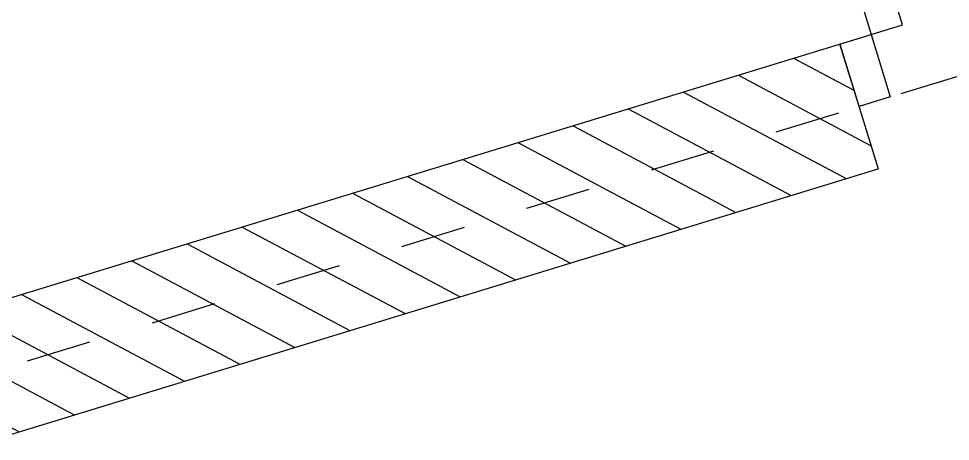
# Model space of a CAD drawing. Header units: inches. Extents: x 543393 to 2689207, y 1841861 to 9121372.
# Drawn here: x 547517.297 to 547518.725, y 1841969.868 to 1841970.516 of the extents above; entities that cross this region are included whole.
import ezdxf

# ---------------------------------------------------------------- set-up
doc = ezdxf.new("R2010")
doc.units = ezdxf.units.IN
doc.header["$MEASUREMENT"] = 0
doc.linetypes.add('ACAD_ISO04W100', pattern=[30, 24, -3, 0, -3])
for name, color, linetype in [('02 Xref HH1 MBXD$0$0.0', 4, 'Continuous'), ('02 Xref HH1 MBXD$0$02', 8, 'Continuous'), ('CENTER', 8, 'ACAD_ISO04W100')]:
    doc.layers.add(name, color=color, linetype=linetype)
doc.layers.add('Kich thuoc', color=8, linetype='Continuous', lineweight=18)

# ---------------------------------------------------------------- blocks, each defined once
blk = doc.blocks.new('02 Xref HH1 MBXD$0$CD-1600')
at = {"color": 3}
blk.add_lwpolyline([(0, -100), (50, -100), (50, 0), (0, 0)], close=True, dxfattribs=at)
at = {"color": 8}
blk.add_lwpolyline([(99.99999999999977, -850), (49.99999999999977, -850), (50, -100), (100, -100)], close=True, dxfattribs=at)
blk = doc.blocks.new('sdsadsadasd')
at = {"layer": '02 Xref HH1 MBXD$0$0.0'}
blk.add_line((-50, 50.00000000007276), (-50, -149.9999999998545), dxfattribs=at)
at = {"layer": '02 Xref HH1 MBXD$0$0.0', "xscale": -1, "rotation": 180}
blk.add_blockref('02 Xref HH1 MBXD$0$CD-1600', (-50, -50), dxfattribs=at)
blk = doc.blocks.new('NDK1')
at = {"layer": '02 Xref HH1 MBXD$0$02'}
h = blk.add_hatch(dxfattribs=at)
h.set_pattern_fill('ANSI31', color=256, scale=500, angle=-90.00000000000001)
h.set_pattern_definition([(315, (239317.2439360879, 83643.51714219354), (44.19417382415923, 44.19417382415921), [])])
h.paths.add_polyline_path([(239217.2439360879, 82743.51714219354), (239417.2439360879, 82743.51714219354), (239417.2439360879, 83543.51714219354), (243117.2439360879, 83543.41400660147), (243117.2439360879, 83743.41400660147), (239217.2439360879, 83743.51714219354)])
h.paths.add_polyline_path([(239217.2439360879, 78543.51714219354), (239417.2439360879, 78543.51714219354), (239417.2439360879, 80343.51714219354), (239217.2439360879, 80343.51714219354)])
h.paths.add_polyline_path([(239217.2439360879, 74343.51714219354), (239417.2439360879, 74343.51714219354), (239417.2439360879, 76143.51714219354), (239217.2439360879, 76143.51714219354)])
h.paths.add_polyline_path([(239217.2439360879, 70143.51714219357), (239417.2439360879, 70143.51714219357), (239417.2439360879, 71943.51714219354), (239217.2439360879, 71943.51714219354)])
h.paths.add_polyline_path([(239217.2439360879, 65943.51714219354), (239417.2439360879, 65943.51714219354), (239417.2439360879, 67743.51714219354), (239217.2439360879, 67743.51714219354)])
h.paths.add_polyline_path([(239217.2439360879, 61743.51714219354), (239417.2439360879, 61743.51714219354), (239417.2439360879, 63543.51714219354), (239217.2439360879, 63543.51714219354)])
h.paths.add_polyline_path([(241617.2439360879, 54143.51714219354), (241617.2439360879, 54343.51714219354), (239417.2439360879, 54343.51714219354), (239417.2439360879, 59343.51714219354), (239217.2439360879, 59343.51714219354), (239217.2439360879, 54143.51714219354)])
h.paths.add_polyline_path([(245717.186538893, 54243.51714219351), (245717.186538893, 54343.51714219357), (243217.2439360879, 54343.51714219354), (243217.2439360879, 54143.51714219354), (245767.186538893, 54143.51714219354), (245767.186538893, 54243.51714219351)])
at = {"layer": '02 Xref HH1 MBXD$0$0.0'}
for p, q in [((245717.2439360851, 54343.51714219357), (243216.7488916403, 54343.51714219354)), ((245767.186538893, 54143.51714219354), (243166.7488916403, 54143.51714219354))]:
    blk.add_line(p, q, dxfattribs=at)
at = {"layer": 'CENTER', "color": 8, "ltscale": 0.015}
blk.add_line((250949.4446649298, 54243.5171421936), (238709.3855222972, 54243.5171421936), dxfattribs=at)
at = {"rotation": 180}
blk.add_blockref('sdsadsadasd', (243166.7488916403, 54193.51714219354), dxfattribs=at)
at = {"layer": '02 Xref HH1 MBXD$0$0.0', "xscale": -1}
blk.add_blockref('02 Xref HH1 MBXD$0$CD-1600', (243216.7488916403, 54243.51714219345), dxfattribs=at)

msp = doc.modelspace()

# ---------------------------------------------------------------- block references
at = {"layer": 'Kich thuoc', "xscale": 0.001, "yscale": 0.001, "zscale": 0.001, "rotation": 197.0123114188912}
msp.add_blockref('NDK1', (547735.2882945249, 1842093.41127151), dxfattribs=at)

doc.saveas('drawing.dxf')
